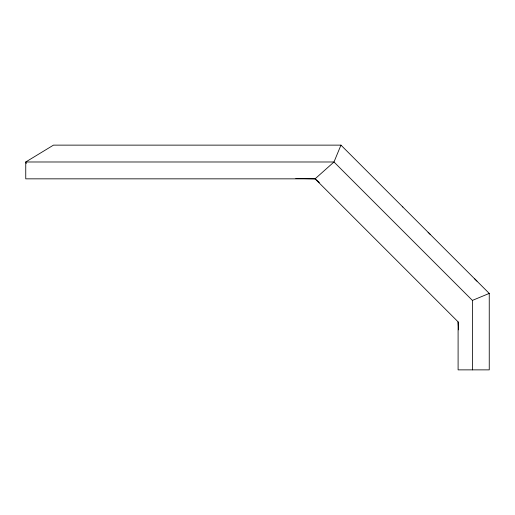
<?xml version="1.0" encoding="UTF-8"?>
<svg xmlns="http://www.w3.org/2000/svg" width="515" height="515" viewBox="0 0 515 515"><rect width="100%" height="100%" fill="white"/><g stroke="black" fill="none" stroke-linecap="round" stroke-linejoin="round"><path stroke-width="0.77" d="M340.962 145.133L333.984 161.987L315.083 178.84L25.75 178.84L25.75 161.987L53.476 145.133L340.962 145.133L489.25 293.421L489.25 369.867L458.099 369.867L458.099 321.862L315.083 178.84L295.829 178.441M472.397 369.867L472.397 300.399L489.25 293.421M315.083 178.84L319.339 182.522M402.492 206.663L402.859 207.03M428.107 232.278L429.001 233.173M429.362 233.533L430.096 234.267M474.695 278.866L476.33 280.501M476.581 280.752L476.961 281.132M472.397 300.399L333.984 161.987L25.75 161.987L26.304 163.455M458.099 321.862L458.608 329.864"/></g></svg>
